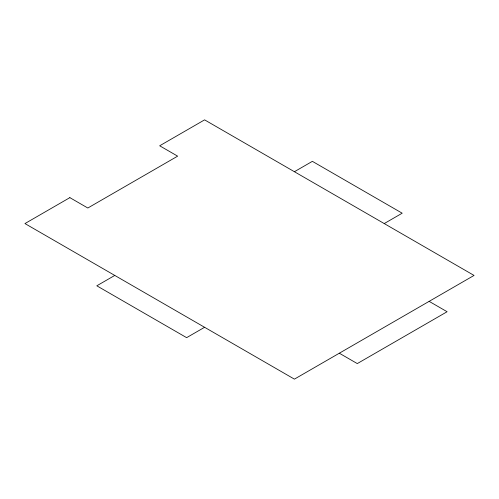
<?xml version="1.0" encoding="UTF-8"?>
<svg xmlns="http://www.w3.org/2000/svg" width="499" height="499" viewBox="0 0 499 499"><rect width="100%" height="100%" fill="white"/><g stroke="black" fill="none" stroke-linecap="round" stroke-linejoin="round"><path stroke-width="0.75" d="M114.77 275.429L96.806 285.802L186.626 337.655L204.59 327.288M294.41 171.712L312.374 161.345L402.194 213.198L384.23 223.571M429.14 301.359L447.104 311.732L357.284 363.584L339.32 353.217M69.86 197.641L24.95 223.571L294.41 379.14L474.05 275.429L204.59 119.86L159.68 145.783L177.644 156.156L87.824 208.014L69.86 197.641"/></g></svg>
